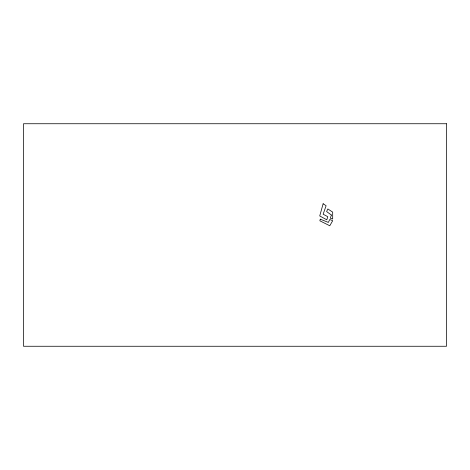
<?xml version="1.0" encoding="UTF-8"?>
<svg xmlns="http://www.w3.org/2000/svg" width="470" height="470" viewBox="0 0 470 470"><rect width="100%" height="100%" fill="white"/><g stroke="black" fill="none" stroke-linecap="round" stroke-linejoin="round"><path stroke-width="0.7" d="M320.287 219.179L319.853 220.794L329.77 225.753L332.684 220.73L329.77 219.49L328.348 222.404L320.287 219.179M323.137 203.745L319.729 215.959L326.797 219.801L327.79 216.699L323.137 214.22L326.115 205.731L323.137 203.745M331.385 215.025L330.328 218.192L332.684 218.996L332.684 212.117L327.849 208.956L326.609 211.559L331.385 215.025M446.5 123.745L23.5 123.739L23.5 346.261L446.5 346.261L446.5 123.739"/></g></svg>
